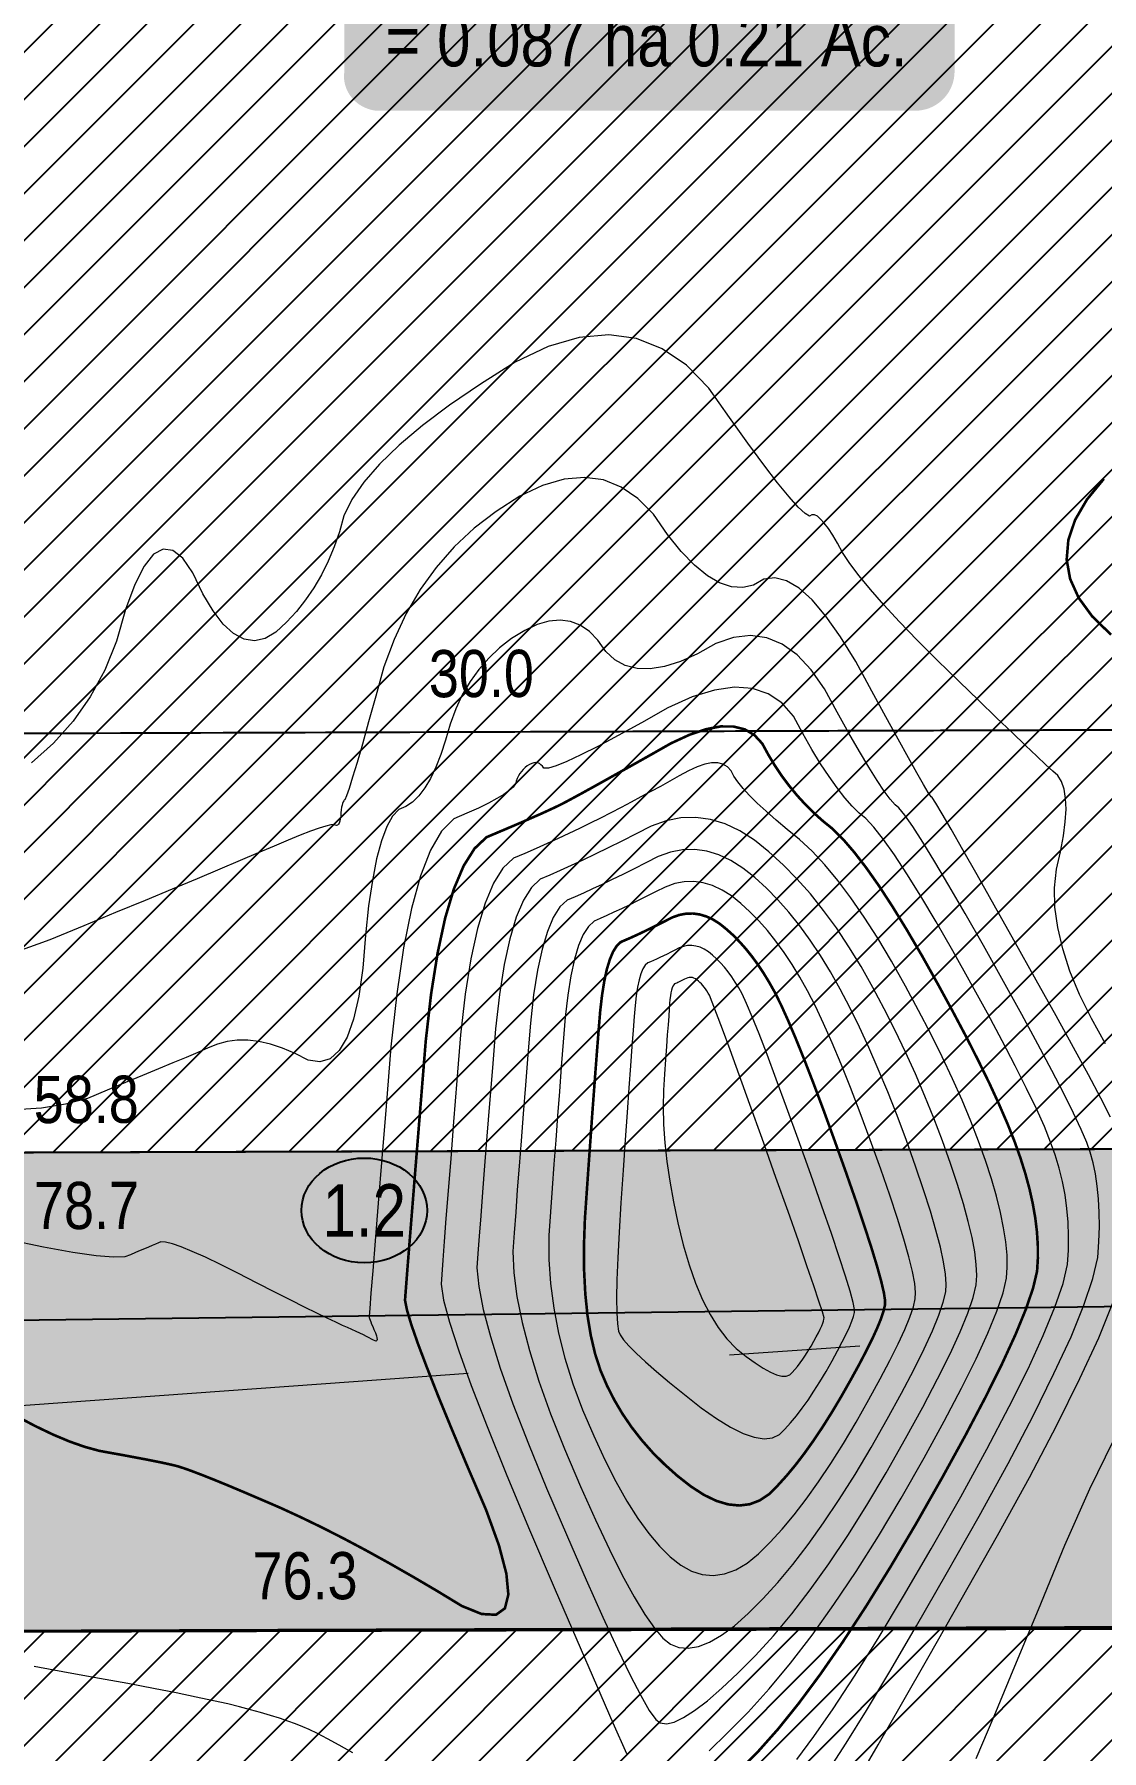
# Model space of a CAD drawing. Extents: x 602200 to 604568, y 5669458 to 5671879.
# Drawn here: x 603376.23 to 603396.61, y 5669500.33 to 5669533.09 of the extents above; entities that cross this region are included whole.
import ezdxf
from ezdxf.enums import TextEntityAlignment as Align

# ---------------------------------------------------------------- set-up
doc = ezdxf.new("R2010")
doc.units = 0
doc.header["$LTSCALE"] = 5
doc.linetypes.add('CENTERLINEX33', pattern=[6.5, 2.5, -1, 0.5, -1, 0.5, -1])
for name, color, linetype in [('C-RW', 13, 'Continuous'), ('F-RW', 190, 'Continuous'), ('P-ELEVATION', 7, 'Continuous'), ('P-TEMP WITHIN RW-H', 254, 'Continuous'), ('P-TEMP WITHIN-BLACK', 5, 'Continuous'), ('P-TEMP-ATCO PIPELINES', 104, 'Continuous'), ('P-TEMP-ATCO PIPELINES-H', 71, 'Continuous'), ('P-TEMP-BLOCKS', 250, 'Continuous')]:
    doc.layers.add(name, color=color, linetype=linetype)
doc.layers.add('C-TOPO-MAJR', color=7, linetype='Continuous', lineweight=15, true_color=0xd3aa5f)
doc.layers.add('C-TOPO-MINR', color=7, linetype='Continuous', lineweight=13, true_color=0xe9d5af)
doc.layers.add('EXISTING PIPE (EXIST OR HP)', color=240, linetype='CENTERLINEX33', lineweight=20)
doc.styles.add('80', font='ARIALN.TTF', dxfattribs={"height": 10})
doc.styles.add('80L', font='ARIALN.TTF', dxfattribs={"height": 10})

# ---------------------------------------------------------------- blocks, each defined once
blk = doc.blocks.new('*U78')
h = blk.add_hatch(color=255)
edge = h.paths.add_edge_path()
edge.add_line((-51.5, -37), (51.5, -37))
edge.add_arc((51.5, -31), 6, 270, 360)
edge.add_line((57.5, -31), (57.5, 29.5))
edge.add_arc((51.5, 29.5), 6, 0, 90)
edge.add_line((51.5, 35.5), (-51.5, 35.5))
edge.add_arc((-51.5, 29.5), 6, 90, 180)
edge.add_line((-57.5, 29.5), (-57.5, -31))
edge.add_arc((-51.5, -31), 6, 180, 270)
at = {"color": 104, "flags": 128}
blk.add_lwpolyline([(-51.5, -37, 3, 3, 0), (51.5, -37, 3, 3, 0.414214), (57.5, -31, 3, 3, 0), (57.5, 29.5, 3, 0, 0.414214), (51.5, 35.5, 0, 0, 0), (-51.5, 35.5, 0, 0, 0.414214), (-57.5, 29.5, 0, 0, 0), (-57.5, -31, 0, 3, 0.414214)], format="xyseb", close=True, dxfattribs=at)
blk.add_lwpolyline([(23.49, 7.73, 0, 7.5, 0), (0, 0, 0, 0, 0)], format="xyseb", dxfattribs=at)
at = {"color": 104, "style": '80'}
blk.add_attdef('ENTER_TEXT_001', (-26.85, -4.92), '', height=10, dxfattribs=at)
blk = doc.blocks.new('*U51')
at = {"layer": 'P-ELEVATION'}
h = blk.add_hatch(color=111, dxfattribs=at)
h.dxf.hatch_style = 1
edge = h.paths.add_edge_path()
edge.add_ellipse((0, 0), major_axis=(-12, 0), ratio=0.833333, start_angle=0, end_angle=360)
at = {"layer": 'P-ELEVATION', "color": 7, "flags": 128}
blk.add_lwpolyline([(0, 0, 12.5, 0, 0), (-2.05, -32.63, 0, 0, 0)], format="xyseb", dxfattribs=at)
at = {"layer": 'P-ELEVATION', "color": 7}
blk.add_ellipse((0, 0), major_axis=(-12, 0), ratio=0.833333, dxfattribs=at)
at = {"layer": 'P-ELEVATION', "style": '80'}
blk.add_attdef('ELEVATION', text='', height=10, dxfattribs=at).set_placement((0, 0), align=Align.MIDDLE_CENTER)

msp = doc.modelspace()

# ---------------------------------------------------------------- hatches: boundary and pattern name
at = {"layer": 'P-TEMP WITHIN RW-H'}
h = msp.add_hatch(color=256, dxfattribs=at)
h.dxf.hatch_style = 1
h.paths.add_polyline_path([(603251.869, 5669528.208), (603250.317, 5669519.205), (603270.031, 5669515.805), (603347.082, 5669502.516), (603423.394, 5669502.723), (603425.638, 5669509.164), (603426.596, 5669511.902), (603406.596, 5669511.839), (603347.85, 5669511.654), (603271.581, 5669524.808)])
at = {"layer": 'P-TEMP-ATCO PIPELINES-H'}
h = msp.add_hatch(dxfattribs=at)
h.set_pattern_fill('ANSI31', color=256, scale=0.2)
h.paths.add_polyline_path([(603369.396, 5669519.722), (603399.396, 5669519.816), (603407.069, 5669548.819), (603377.069, 5669548.724)])
h = msp.add_hatch(dxfattribs=at)
h.set_pattern_fill('ANSI31', color=256, scale=0.2)
h.paths.add_polyline_path([(603271.581, 5669524.808), (603347.85, 5669511.654), (603406.596, 5669511.839), (603409.396, 5669519.848), (603399.396, 5669519.816), (603348.522, 5669519.656), (603272.938, 5669532.692)])
h = msp.add_hatch(dxfattribs=at)
h.set_pattern_fill('ANSI31', color=256, scale=0.2)
h.paths.add_polyline_path([(603402.13, 5669498.873), (603403.406, 5669502.708), (603347.082, 5669502.516), (603270.031, 5669515.805), (603269.008, 5669509.863), (603337.907, 5669498.07)])

# ---------------------------------------------------------------- linework, layer by layer
at = {"layer": 'C-RW'}
for points in [[(603434.463, 5669511.927), (603347.85, 5669511.654), (603237.077, 5669530.759)], [(603434.491, 5669502.791), (603347.082, 5669502.516), (603235.578, 5669521.747)]]:
    msp.add_lwpolyline(points, dxfattribs=at)
at = {"layer": 'C-TOPO-MAJR', "const_width": 0.05, "flags": 128}
for points in [[(603396.786, 5669521.629), (603396.428, 5669521.977), (603396.168, 5669522.332), (603396.005, 5669522.694), (603395.939, 5669523.062), (603395.971, 5669523.438), (603396.1, 5669523.82), (603396.326, 5669524.209), (603396.65, 5669524.605)], [(603389.689, 5669499.951), (603390.049, 5669500.311), (603390.427, 5669500.736), (603390.822, 5669501.227), (603391.235, 5669501.783), (603391.666, 5669502.404), (603392.115, 5669503.091), (603392.581, 5669503.844), (603393.065, 5669504.661), (603393.566, 5669505.544), (603394.007, 5669506.347), (603394.387, 5669507.07), (603394.706, 5669507.712), (603394.964, 5669508.274), (603395.161, 5669508.755), (603395.298, 5669509.157), (603395.374, 5669509.478), (603395.389, 5669509.718), (603395.388, 5669509.968), (603395.372, 5669510.225), (603395.34, 5669510.492), (603395.292, 5669510.767), (603395.229, 5669511.05), (603395.15, 5669511.342), (603395.055, 5669511.643), (603394.945, 5669511.952), (603394.81, 5669512.291), (603394.65, 5669512.66), (603394.467, 5669513.058), (603394.258, 5669513.486), (603394.026, 5669513.944), (603393.768, 5669514.431), (603393.486, 5669514.948), (603393.18, 5669515.495), (603392.889, 5669515.991), (603392.614, 5669516.438), (603392.355, 5669516.835), (603392.111, 5669517.181), (603391.882, 5669517.478), (603391.669, 5669517.725), (603391.472, 5669517.921), (603391.29, 5669518.068), (603391.116, 5669518.223), (603390.951, 5669518.387), (603390.793, 5669518.56), (603390.644, 5669518.741), (603390.502, 5669518.93), (603390.369, 5669519.129), (603390.244, 5669519.336), (603390.127, 5669519.551), (603389.977, 5669519.713), (603389.794, 5669519.822), (603389.578, 5669519.876), (603389.33, 5669519.877), (603389.049, 5669519.824), (603388.735, 5669519.717), (603388.388, 5669519.557), (603388.009, 5669519.342), (603387.666, 5669519.149), (603387.36, 5669518.978), (603387.09, 5669518.827), (603386.857, 5669518.698), (603386.661, 5669518.59), (603386.501, 5669518.503), (603386.378, 5669518.437), (603386.292, 5669518.392), (603386.185, 5669518.34), (603386.058, 5669518.281), (603385.91, 5669518.213), (603385.741, 5669518.139), (603385.553, 5669518.056), (603385.343, 5669517.966), (603385.114, 5669517.869), (603384.863, 5669517.763), (603384.634, 5669517.546), (603384.426, 5669517.216), (603384.239, 5669516.773), (603384.073, 5669516.218), (603383.929, 5669515.55), (603383.805, 5669514.77), (603383.703, 5669513.877), (603383.622, 5669512.872), (603383.55, 5669511.98), (603383.487, 5669511.202), (603383.434, 5669510.538), (603383.39, 5669509.987), (603383.355, 5669509.55), (603383.33, 5669509.227), (603383.314, 5669509.017), (603383.307, 5669508.921), (603383.345, 5669508.735), (603383.427, 5669508.459), (603383.554, 5669508.094), (603383.726, 5669507.639), (603383.941, 5669507.093), (603384.202, 5669506.458), (603384.506, 5669505.734), (603384.856, 5669504.919), (603385.101, 5669504.243), (603385.242, 5669503.705), (603385.28, 5669503.305), (603385.214, 5669503.043), (603385.044, 5669502.92), (603384.77, 5669502.935), (603384.392, 5669503.088), (603383.911, 5669503.38), (603383.443, 5669503.655), (603382.989, 5669503.914), (603382.549, 5669504.157), (603382.123, 5669504.383), (603381.711, 5669504.592), (603381.312, 5669504.785), (603380.928, 5669504.962), (603380.557, 5669505.122), (603380.222, 5669505.265), (603379.923, 5669505.391), (603379.659, 5669505.499), (603379.432, 5669505.589), (603379.24, 5669505.662), (603379.084, 5669505.718), (603378.964, 5669505.756), (603378.879, 5669505.777), (603378.774, 5669505.801), (603378.649, 5669505.828), (603378.503, 5669505.857), (603378.337, 5669505.89), (603378.151, 5669505.925), (603377.944, 5669505.964), (603377.716, 5669506.005), (603377.469, 5669506.05), (603377.198, 5669506.124), (603376.904, 5669506.227), (603376.587, 5669506.36), (603376.248, 5669506.522), (603375.885, 5669506.714)], [(603387.033, 5669514.439), (603387.005, 5669514.097), (603386.976, 5669513.73), (603386.946, 5669513.338), (603386.915, 5669512.922), (603386.882, 5669512.481), (603386.849, 5669512.016), (603386.814, 5669511.526), (603386.778, 5669511.011), (603386.741, 5669510.472), (603386.723, 5669509.965), (603386.726, 5669509.489), (603386.749, 5669509.045), (603386.791, 5669508.632), (603386.854, 5669508.251), (603386.936, 5669507.902), (603387.039, 5669507.585), (603387.161, 5669507.299), (603387.301, 5669507.023), (603387.458, 5669506.757), (603387.633, 5669506.501), (603387.825, 5669506.255), (603388.034, 5669506.018), (603388.261, 5669505.792), (603388.504, 5669505.575), (603388.766, 5669505.369), (603389.015, 5669505.208), (603389.252, 5669505.094), (603389.477, 5669505.027), (603389.69, 5669505.006), (603389.89, 5669505.031), (603390.079, 5669505.103), (603390.256, 5669505.221), (603390.42, 5669505.385), (603390.587, 5669505.569), (603390.756, 5669505.772), (603390.927, 5669505.995), (603391.1, 5669506.237), (603391.275, 5669506.498), (603391.452, 5669506.779), (603391.632, 5669507.08), (603391.813, 5669507.399), (603391.973, 5669507.69), (603392.11, 5669507.952), (603392.226, 5669508.184), (603392.319, 5669508.388), (603392.391, 5669508.562), (603392.44, 5669508.707), (603392.468, 5669508.823), (603392.473, 5669508.911), (603392.45, 5669509.064), (603392.399, 5669509.284), (603392.32, 5669509.569), (603392.213, 5669509.922), (603392.077, 5669510.34), (603391.914, 5669510.825), (603391.722, 5669511.375), (603391.501, 5669511.993), (603391.296, 5669512.556), (603391.105, 5669513.065), (603390.928, 5669513.521), (603390.766, 5669513.922), (603390.618, 5669514.27), (603390.485, 5669514.564), (603390.366, 5669514.804), (603390.261, 5669514.99), (603390.154, 5669515.166), (603390.044, 5669515.332), (603389.93, 5669515.487), (603389.814, 5669515.632), (603389.695, 5669515.766), (603389.573, 5669515.891), (603389.447, 5669516.004), (603389.319, 5669516.108), (603389.19, 5669516.19), (603389.061, 5669516.25), (603388.931, 5669516.289), (603388.801, 5669516.307), (603388.67, 5669516.303), (603388.539, 5669516.278), (603388.407, 5669516.231), (603388.275, 5669516.163), (603388.148, 5669516.099), (603388.028, 5669516.039), (603387.913, 5669515.983), (603387.805, 5669515.931), (603387.702, 5669515.883), (603387.605, 5669515.839), (603387.513, 5669515.799), (603387.428, 5669515.763), (603387.35, 5669515.689), (603387.279, 5669515.577), (603387.216, 5669515.426), (603387.159, 5669515.237), (603387.11, 5669515.009), (603387.068, 5669514.743), (603387.033, 5669514.439)]]:
    msp.add_lwpolyline(points, dxfattribs=at)
at = {"layer": 'C-TOPO-MINR', "flags": 128}
for points in [[(603389.501, 5669525.772), (603389.107, 5669526.334), (603388.68, 5669526.772), (603388.218, 5669527.088), (603387.724, 5669527.282), (603387.196, 5669527.353), (603386.634, 5669527.302), (603386.039, 5669527.128), (603385.41, 5669526.832), (603384.748, 5669526.413), (603384.158, 5669526.009), (603383.64, 5669525.62), (603383.195, 5669525.246), (603382.822, 5669524.886), (603382.522, 5669524.541), (603382.294, 5669524.21), (603382.138, 5669523.895), (603382.055, 5669523.594), (603381.956, 5669523.306), (603381.842, 5669523.033), (603381.713, 5669522.773), (603381.569, 5669522.526), (603381.409, 5669522.293), (603381.235, 5669522.074), (603381.044, 5669521.868), (603380.839, 5669521.676), (603380.636, 5669521.558), (603380.434, 5669521.514), (603380.233, 5669521.545), (603380.034, 5669521.65), (603379.837, 5669521.829), (603379.642, 5669522.082), (603379.448, 5669522.41), (603379.255, 5669522.812), (603379.065, 5669523.088), (603378.877, 5669523.239), (603378.692, 5669523.264), (603378.508, 5669523.164), (603378.327, 5669522.938), (603378.148, 5669522.587), (603377.972, 5669522.11), (603377.797, 5669521.508), (603377.573, 5669520.952), (603377.298, 5669520.441), (603376.973, 5669519.975), (603376.598, 5669519.556), (603376.173, 5669519.182)], [(603396.679, 5669513.821), (603396.41, 5669514.301), (603396.184, 5669514.763), (603396.002, 5669515.207), (603395.863, 5669515.632), (603395.768, 5669516.039), (603395.716, 5669516.428), (603395.707, 5669516.798), (603395.742, 5669517.15), (603395.82, 5669517.484), (603395.877, 5669517.787), (603395.913, 5669518.058), (603395.927, 5669518.297), (603395.919, 5669518.505), (603395.89, 5669518.682), (603395.84, 5669518.827), (603395.768, 5669518.941), (603395.675, 5669519.023), (603395.542, 5669519.146), (603395.367, 5669519.309), (603395.152, 5669519.514), (603394.896, 5669519.759), (603394.599, 5669520.044), (603394.262, 5669520.371), (603393.884, 5669520.738), (603393.465, 5669521.145), (603393.087, 5669521.525), (603392.748, 5669521.875), (603392.45, 5669522.197), (603392.192, 5669522.49), (603391.975, 5669522.755), (603391.797, 5669522.99), (603391.66, 5669523.198), (603391.563, 5669523.376), (603391.472, 5669523.53), (603391.389, 5669523.657), (603391.312, 5669523.76), (603391.242, 5669523.837), (603391.179, 5669523.889), (603391.123, 5669523.916), (603391.073, 5669523.917), (603391.031, 5669523.893), (603390.944, 5669523.942), (603390.813, 5669524.064), (603390.639, 5669524.259), (603390.42, 5669524.528), (603390.158, 5669524.87), (603389.852, 5669525.284), (603389.501, 5669525.772)], [(603388.32, 5669523.542), (603388.049, 5669523.928), (603387.754, 5669524.23), (603387.436, 5669524.448), (603387.095, 5669524.582), (603386.732, 5669524.631), (603386.345, 5669524.596), (603385.934, 5669524.476), (603385.501, 5669524.272), (603385.045, 5669523.983), (603384.626, 5669523.661), (603384.245, 5669523.304), (603383.902, 5669522.914), (603383.596, 5669522.49), (603383.328, 5669522.032), (603383.098, 5669521.54), (603382.905, 5669521.014), (603382.75, 5669520.454), (603382.613, 5669519.963), (603382.493, 5669519.542), (603382.391, 5669519.19), (603382.307, 5669518.907), (603382.241, 5669518.694), (603382.192, 5669518.55), (603382.161, 5669518.475), (603382.148, 5669518.469), (603382.136, 5669518.456), (603382.124, 5669518.437), (603382.114, 5669518.409), (603382.105, 5669518.375), (603382.097, 5669518.334), (603382.09, 5669518.285), (603382.084, 5669518.229), (603382.079, 5669518.166), (603382.071, 5669518.113), (603382.061, 5669518.069), (603382.049, 5669518.034), (603382.034, 5669518.009), (603382.016, 5669517.993), (603381.996, 5669517.987), (603381.974, 5669517.99), (603381.949, 5669518.003), (603381.89, 5669517.998), (603381.796, 5669517.975), (603381.667, 5669517.934), (603381.504, 5669517.876), (603381.306, 5669517.799), (603381.073, 5669517.705), (603380.806, 5669517.593), (603380.504, 5669517.463), (603380.159, 5669517.316), (603379.77, 5669517.152), (603379.338, 5669516.971), (603378.862, 5669516.772), (603378.343, 5669516.556), (603377.781, 5669516.323), (603377.175, 5669516.073), (603376.526, 5669515.805), (603375.907, 5669515.584)], [(603396.778, 5669512.417), (603396.59, 5669512.781), (603396.354, 5669513.225), (603396.07, 5669513.748), (603395.738, 5669514.351), (603395.359, 5669515.035), (603394.931, 5669515.797), (603394.555, 5669516.467), (603394.23, 5669517.043), (603393.956, 5669517.525), (603393.733, 5669517.914), (603393.561, 5669518.21), (603393.44, 5669518.412), (603393.37, 5669518.521), (603393.351, 5669518.536), (603393.297, 5669518.619), (603393.206, 5669518.771), (603393.08, 5669518.99), (603392.919, 5669519.279), (603392.721, 5669519.635), (603392.488, 5669520.06), (603392.218, 5669520.553), (603391.914, 5669521.114), (603391.622, 5669521.591), (603391.344, 5669521.984), (603391.08, 5669522.293), (603390.829, 5669522.518), (603390.591, 5669522.659), (603390.368, 5669522.716), (603390.157, 5669522.689), (603389.96, 5669522.577), (603389.754, 5669522.528), (603389.538, 5669522.542), (603389.313, 5669522.617), (603389.079, 5669522.755), (603388.835, 5669522.955), (603388.582, 5669523.217), (603388.32, 5669523.542)], [(603391.407, 5669499.967), (603391.731, 5669500.47), (603392.116, 5669501.095), (603392.562, 5669501.84), (603393.07, 5669502.707), (603393.638, 5669503.694), (603394.267, 5669504.802), (603394.82, 5669505.81), (603395.297, 5669506.717), (603395.697, 5669507.523), (603396.022, 5669508.228), (603396.269, 5669508.833), (603396.441, 5669509.337), (603396.536, 5669509.739), (603396.555, 5669510.042), (603396.563, 5669510.329), (603396.56, 5669510.602), (603396.547, 5669510.861), (603396.524, 5669511.105), (603396.489, 5669511.335), (603396.444, 5669511.55), (603396.388, 5669511.75), (603396.322, 5669511.936), (603396.215, 5669512.186), (603396.069, 5669512.498), (603395.882, 5669512.873), (603395.655, 5669513.312), (603395.389, 5669513.813), (603395.082, 5669514.378), (603394.735, 5669515.006), (603394.348, 5669515.697), (603394, 5669516.308), (603393.691, 5669516.841), (603393.422, 5669517.295), (603393.192, 5669517.67), (603393.001, 5669517.966), (603392.85, 5669518.183), (603392.737, 5669518.321), (603392.664, 5669518.38), (603392.57, 5669518.487), (603392.455, 5669518.643), (603392.318, 5669518.847), (603392.16, 5669519.099), (603391.981, 5669519.4), (603391.781, 5669519.749), (603391.56, 5669520.147), (603391.318, 5669520.593), (603391.062, 5669520.958), (603390.793, 5669521.243), (603390.509, 5669521.448), (603390.213, 5669521.572), (603389.902, 5669521.615), (603389.578, 5669521.578), (603389.241, 5669521.46), (603388.89, 5669521.262), (603388.564, 5669521.115), (603388.263, 5669521.02), (603387.988, 5669520.975), (603387.738, 5669520.982), (603387.513, 5669521.04), (603387.313, 5669521.15), (603387.139, 5669521.311), (603386.99, 5669521.523), (603386.828, 5669521.689), (603386.654, 5669521.808), (603386.467, 5669521.881), (603386.268, 5669521.908), (603386.055, 5669521.889), (603385.83, 5669521.823), (603385.593, 5669521.711), (603385.342, 5669521.553), (603385.113, 5669521.376), (603384.904, 5669521.181), (603384.715, 5669520.967), (603384.548, 5669520.734), (603384.401, 5669520.483), (603384.274, 5669520.213), (603384.168, 5669519.924), (603384.083, 5669519.617), (603383.992, 5669519.341), (603383.896, 5669519.097), (603383.793, 5669518.884), (603383.684, 5669518.703), (603383.57, 5669518.553), (603383.45, 5669518.435), (603383.324, 5669518.348), (603383.192, 5669518.292), (603383.07, 5669518.165), (603382.958, 5669517.966), (603382.857, 5669517.695), (603382.765, 5669517.353), (603382.684, 5669516.938), (603382.613, 5669516.452), (603382.552, 5669515.894), (603382.501, 5669515.264), (603382.426, 5669514.729), (603382.325, 5669514.289), (603382.201, 5669513.943), (603382.051, 5669513.692), (603381.877, 5669513.535), (603381.679, 5669513.473), (603381.455, 5669513.506), (603381.208, 5669513.633), (603380.969, 5669513.735), (603380.739, 5669513.812), (603380.519, 5669513.863), (603380.307, 5669513.889), (603380.105, 5669513.89), (603379.911, 5669513.866), (603379.727, 5669513.815), (603379.552, 5669513.74), (603379.351, 5669513.655), (603379.126, 5669513.559), (603378.875, 5669513.454), (603378.599, 5669513.339), (603378.298, 5669513.214), (603377.971, 5669513.078), (603377.62, 5669512.933), (603377.243, 5669512.778), (603376.825, 5669512.664), (603376.365, 5669512.59), (603375.864, 5669512.557)], [(603390.786, 5669500.16), (603391.115, 5669500.597), (603391.483, 5669501.127), (603391.891, 5669501.75), (603392.339, 5669502.466), (603392.825, 5669503.275), (603393.351, 5669504.178), (603393.917, 5669505.173), (603394.414, 5669506.079), (603394.842, 5669506.893), (603395.202, 5669507.618), (603395.493, 5669508.251), (603395.715, 5669508.794), (603395.869, 5669509.247), (603395.955, 5669509.609), (603395.972, 5669509.88), (603395.975, 5669510.148), (603395.966, 5669510.414), (603395.943, 5669510.676), (603395.908, 5669510.936), (603395.859, 5669511.192), (603395.797, 5669511.446), (603395.722, 5669511.697), (603395.633, 5669511.944), (603395.513, 5669512.238), (603395.36, 5669512.579), (603395.174, 5669512.966), (603394.957, 5669513.399), (603394.707, 5669513.879), (603394.425, 5669514.405), (603394.111, 5669514.977), (603393.764, 5669515.596), (603393.445, 5669516.15), (603393.153, 5669516.64), (603392.888, 5669517.065), (603392.651, 5669517.426), (603392.442, 5669517.722), (603392.259, 5669517.954), (603392.105, 5669518.121), (603391.977, 5669518.224), (603391.843, 5669518.355), (603391.703, 5669518.515), (603391.556, 5669518.703), (603391.402, 5669518.92), (603391.242, 5669519.165), (603391.075, 5669519.439), (603390.902, 5669519.741), (603390.722, 5669520.072), (603390.502, 5669520.326), (603390.241, 5669520.503), (603389.939, 5669520.603), (603389.596, 5669520.625), (603389.213, 5669520.571), (603388.789, 5669520.44), (603388.324, 5669520.232), (603387.819, 5669519.947), (603387.374, 5669519.702), (603386.988, 5669519.497), (603386.662, 5669519.333), (603386.396, 5669519.209), (603386.19, 5669519.126), (603386.044, 5669519.083), (603385.958, 5669519.08), (603385.932, 5669519.117), (603385.903, 5669519.147), (603385.872, 5669519.168), (603385.839, 5669519.181), (603385.804, 5669519.186), (603385.766, 5669519.182), (603385.726, 5669519.171), (603385.684, 5669519.151), (603385.64, 5669519.123), (603385.599, 5669519.091), (603385.562, 5669519.057), (603385.529, 5669519.019), (603385.499, 5669518.978), (603385.473, 5669518.933), (603385.45, 5669518.885), (603385.432, 5669518.834), (603385.417, 5669518.78), (603385.372, 5669518.719), (603385.298, 5669518.652), (603385.195, 5669518.578), (603385.062, 5669518.499), (603384.899, 5669518.412), (603384.708, 5669518.32), (603384.487, 5669518.221), (603384.236, 5669518.115), (603384.005, 5669517.881), (603383.794, 5669517.518), (603383.603, 5669517.025), (603383.432, 5669516.404), (603383.28, 5669515.653), (603383.149, 5669514.773), (603383.037, 5669513.764), (603382.945, 5669512.627), (603382.864, 5669511.63), (603382.795, 5669510.775), (603382.738, 5669510.061), (603382.691, 5669509.488), (603382.656, 5669509.057), (603382.633, 5669508.767), (603382.621, 5669508.618), (603382.621, 5669508.611), (603382.624, 5669508.596), (603382.63, 5669508.575), (603382.64, 5669508.547), (603382.653, 5669508.511), (603382.67, 5669508.469), (603382.69, 5669508.42), (603382.714, 5669508.364), (603382.741, 5669508.301), (603382.76, 5669508.248), (603382.771, 5669508.206), (603382.774, 5669508.175), (603382.768, 5669508.155), (603382.755, 5669508.146), (603382.734, 5669508.147), (603382.705, 5669508.159), (603382.667, 5669508.181), (603382.623, 5669508.206), (603382.571, 5669508.233), (603382.513, 5669508.263), (603382.447, 5669508.294), (603382.374, 5669508.328), (603382.294, 5669508.364), (603382.207, 5669508.403), (603382.113, 5669508.444), (603381.985, 5669508.503), (603381.821, 5669508.581), (603381.623, 5669508.678), (603381.391, 5669508.794), (603381.124, 5669508.928), (603380.822, 5669509.081), (603380.486, 5669509.253), (603380.115, 5669509.444), (603379.785, 5669509.608), (603379.495, 5669509.746), (603379.245, 5669509.857), (603379.035, 5669509.942), (603378.866, 5669510), (603378.737, 5669510.032), (603378.648, 5669510.038), (603378.599, 5669510.017), (603378.544, 5669509.993), (603378.482, 5669509.967), (603378.412, 5669509.938), (603378.336, 5669509.906), (603378.252, 5669509.871), (603378.162, 5669509.834), (603378.065, 5669509.794), (603377.96, 5669509.751), (603377.742, 5669509.744), (603377.411, 5669509.773), (603376.966, 5669509.837), (603376.408, 5669509.938), (603375.736, 5669510.075)], [(603389.113, 5669500.321), (603389.463, 5669500.665), (603389.859, 5669501.062), (603390.261, 5669501.505), (603390.668, 5669501.994), (603391.079, 5669502.531), (603391.496, 5669503.114), (603391.919, 5669503.744), (603392.346, 5669504.421), (603392.778, 5669505.145), (603393.216, 5669505.915), (603393.6, 5669506.616), (603393.931, 5669507.246), (603394.21, 5669507.806), (603394.435, 5669508.297), (603394.607, 5669508.717), (603394.726, 5669509.067), (603394.792, 5669509.347), (603394.805, 5669509.557), (603394.8, 5669509.787), (603394.777, 5669510.037), (603394.736, 5669510.307), (603394.676, 5669510.598), (603394.598, 5669510.908), (603394.502, 5669511.239), (603394.388, 5669511.59), (603394.256, 5669511.96), (603394.107, 5669512.344), (603393.941, 5669512.741), (603393.759, 5669513.151), (603393.56, 5669513.573), (603393.344, 5669514.009), (603393.112, 5669514.458), (603392.862, 5669514.919), (603392.596, 5669515.394), (603392.334, 5669515.833), (603392.076, 5669516.237), (603391.821, 5669516.605), (603391.57, 5669516.937), (603391.323, 5669517.234), (603391.079, 5669517.496), (603390.839, 5669517.722), (603390.603, 5669517.912), (603390.39, 5669518.091), (603390.199, 5669518.259), (603390.031, 5669518.416), (603389.886, 5669518.561), (603389.763, 5669518.696), (603389.663, 5669518.819), (603389.586, 5669518.93), (603389.531, 5669519.031), (603389.461, 5669519.106), (603389.376, 5669519.157), (603389.276, 5669519.182), (603389.16, 5669519.182), (603389.029, 5669519.158), (603388.883, 5669519.108), (603388.721, 5669519.033), (603388.544, 5669518.933), (603388.365, 5669518.833), (603388.183, 5669518.733), (603387.999, 5669518.633), (603387.812, 5669518.532), (603387.623, 5669518.432), (603387.432, 5669518.331), (603387.238, 5669518.23), (603387.042, 5669518.129), (603386.842, 5669518.029), (603386.641, 5669517.93), (603386.437, 5669517.832), (603386.23, 5669517.736), (603386.02, 5669517.641), (603385.808, 5669517.547), (603385.594, 5669517.455), (603385.376, 5669517.363), (603385.177, 5669517.174), (603384.997, 5669516.888), (603384.834, 5669516.503), (603384.69, 5669516.021), (603384.565, 5669515.442), (603384.458, 5669514.764), (603384.369, 5669513.989)], [(603385.035, 5669514.102), (603384.975, 5669513.362), (603384.92, 5669512.68), (603384.871, 5669512.057), (603384.826, 5669511.491), (603384.787, 5669510.985), (603384.753, 5669510.536), (603384.724, 5669510.146), (603384.699, 5669509.815), (603384.681, 5669509.541), (603384.714, 5669509.186), (603384.799, 5669508.749), (603384.937, 5669508.23), (603385.126, 5669507.629), (603385.368, 5669506.946), (603385.662, 5669506.182), (603386.008, 5669505.335), (603386.406, 5669504.406), (603386.765, 5669503.585), (603387.084, 5669502.872), (603387.365, 5669502.267), (603387.606, 5669501.769), (603387.808, 5669501.379), (603387.971, 5669501.096), (603388.095, 5669500.922), (603388.18, 5669500.855), (603388.296, 5669500.838), (603388.444, 5669500.873), (603388.624, 5669500.958), (603388.836, 5669501.093), (603389.079, 5669501.28), (603389.354, 5669501.517), (603389.661, 5669501.804), (603390, 5669502.143), (603390.342, 5669502.521), (603390.69, 5669502.939), (603391.041, 5669503.397), (603391.397, 5669503.895), (603391.758, 5669504.433), (603392.122, 5669505.011), (603392.491, 5669505.629), (603392.865, 5669506.286), (603393.193, 5669506.884), (603393.476, 5669507.423), (603393.714, 5669507.901), (603393.906, 5669508.319), (603394.053, 5669508.678), (603394.155, 5669508.977), (603394.211, 5669509.216), (603394.222, 5669509.395), (603394.213, 5669509.606), (603394.183, 5669509.849), (603394.132, 5669510.123), (603394.06, 5669510.429), (603393.968, 5669510.766), (603393.855, 5669511.135), (603393.722, 5669511.536), (603393.567, 5669511.968), (603393.404, 5669512.397), (603393.232, 5669512.822), (603393.051, 5669513.243), (603392.861, 5669513.661), (603392.662, 5669514.074), (603392.455, 5669514.484), (603392.238, 5669514.891), (603392.013, 5669515.293), (603391.781, 5669515.673), (603391.542, 5669516.031), (603391.297, 5669516.366), (603391.046, 5669516.679), (603390.788, 5669516.97), (603390.524, 5669517.238), (603390.253, 5669517.484), (603389.976, 5669517.708), (603389.698, 5669517.885), (603389.418, 5669518.016), (603389.138, 5669518.101), (603388.856, 5669518.139), (603388.574, 5669518.13), (603388.29, 5669518.076), (603388.005, 5669517.975), (603387.719, 5669517.828), (603387.446, 5669517.689), (603387.185, 5669517.559), (603386.938, 5669517.438), (603386.703, 5669517.326), (603386.48, 5669517.222), (603386.27, 5669517.127), (603386.073, 5669517.041), (603385.889, 5669516.963), (603385.72, 5669516.803), (603385.567, 5669516.56), (603385.43, 5669516.234), (603385.308, 5669515.825), (603385.201, 5669515.334), (603385.11, 5669514.759), (603385.035, 5669514.102)], [(603385.701, 5669514.214), (603385.652, 5669513.607), (603385.606, 5669513.03), (603385.563, 5669512.484), (603385.522, 5669511.968), (603385.485, 5669511.484), (603385.451, 5669511.03), (603385.42, 5669510.606), (603385.392, 5669510.214), (603385.367, 5669509.852), (603385.384, 5669509.446), (603385.441, 5669508.996), (603385.541, 5669508.502), (603385.681, 5669507.964), (603385.863, 5669507.381), (603386.087, 5669506.755), (603386.351, 5669506.085), (603386.658, 5669505.371), (603386.944, 5669504.731), (603387.209, 5669504.167), (603387.454, 5669503.678), (603387.679, 5669503.264), (603387.884, 5669502.925), (603388.068, 5669502.662), (603388.232, 5669502.473), (603388.375, 5669502.359), (603388.536, 5669502.295), (603388.714, 5669502.28), (603388.908, 5669502.314), (603389.12, 5669502.397), (603389.35, 5669502.53), (603389.596, 5669502.712), (603389.859, 5669502.943), (603390.14, 5669503.223), (603390.424, 5669503.537), (603390.712, 5669503.883), (603391.003, 5669504.263), (603391.298, 5669504.676), (603391.597, 5669505.121), (603391.899, 5669505.6), (603392.205, 5669506.112), (603392.514, 5669506.657), (603392.786, 5669507.153), (603393.021, 5669507.599), (603393.218, 5669507.995), (603393.377, 5669508.342), (603393.499, 5669508.639), (603393.583, 5669508.887), (603393.63, 5669509.085), (603393.639, 5669509.234), (603393.625, 5669509.425), (603393.588, 5669509.66), (603393.528, 5669509.938), (603393.444, 5669510.26), (603393.338, 5669510.624), (603393.208, 5669511.032), (603393.055, 5669511.483), (603392.879, 5669511.976), (603392.701, 5669512.45), (603392.523, 5669512.903), (603392.343, 5669513.336), (603392.163, 5669513.748), (603391.981, 5669514.14), (603391.798, 5669514.511), (603391.614, 5669514.862), (603391.429, 5669515.192), (603391.239, 5669515.504), (603391.043, 5669515.798), (603390.842, 5669516.073), (603390.635, 5669516.33), (603390.424, 5669516.569), (603390.207, 5669516.789), (603389.985, 5669516.991), (603389.757, 5669517.175), (603389.529, 5669517.32), (603389.299, 5669517.427), (603389.069, 5669517.497), (603388.838, 5669517.528), (603388.606, 5669517.521), (603388.373, 5669517.477), (603388.139, 5669517.394), (603387.904, 5669517.273), (603387.68, 5669517.159), (603387.466, 5669517.052), (603387.263, 5669516.953), (603387.07, 5669516.861), (603386.887, 5669516.776), (603386.715, 5669516.698), (603386.553, 5669516.627), (603386.402, 5669516.563), (603386.264, 5669516.432), (603386.138, 5669516.232), (603386.025, 5669515.965), (603385.925, 5669515.629), (603385.837, 5669515.225), (603385.763, 5669514.754), (603385.701, 5669514.214)], [(603386.367, 5669514.327), (603386.328, 5669513.852), (603386.291, 5669513.38), (603386.254, 5669512.911), (603386.219, 5669512.445), (603386.184, 5669511.982), (603386.15, 5669511.523), (603386.117, 5669511.066), (603386.085, 5669510.612), (603386.054, 5669510.162), (603386.053, 5669509.705), (603386.084, 5669509.242), (603386.145, 5669508.773), (603386.236, 5669508.298), (603386.358, 5669507.816), (603386.511, 5669507.329), (603386.695, 5669506.835), (603386.909, 5669506.335), (603387.122, 5669505.877), (603387.334, 5669505.462), (603387.544, 5669505.09), (603387.752, 5669504.76), (603387.959, 5669504.472), (603388.164, 5669504.227), (603388.368, 5669504.024), (603388.57, 5669503.864), (603388.775, 5669503.752), (603388.983, 5669503.687), (603389.193, 5669503.67), (603389.405, 5669503.702), (603389.62, 5669503.78), (603389.838, 5669503.907), (603390.058, 5669504.082), (603390.28, 5669504.304), (603390.505, 5669504.553), (603390.734, 5669504.828), (603390.965, 5669505.129), (603391.199, 5669505.456), (603391.436, 5669505.81), (603391.676, 5669506.19), (603391.918, 5669506.596), (603392.164, 5669507.028), (603392.38, 5669507.421), (603392.566, 5669507.775), (603392.722, 5669508.09), (603392.848, 5669508.365), (603392.945, 5669508.601), (603393.012, 5669508.797), (603393.049, 5669508.954), (603393.056, 5669509.072), (603393.038, 5669509.245), (603392.994, 5669509.472), (603392.924, 5669509.754), (603392.829, 5669510.091), (603392.708, 5669510.482), (603392.561, 5669510.928), (603392.388, 5669511.429), (603392.19, 5669511.985), (603391.999, 5669512.503), (603391.814, 5669512.984), (603391.636, 5669513.428), (603391.464, 5669513.835), (603391.299, 5669514.205), (603391.141, 5669514.538), (603390.99, 5669514.833), (603390.845, 5669515.091), (603390.696, 5669515.335), (603390.543, 5669515.565), (603390.386, 5669515.78), (603390.225, 5669515.981), (603390.059, 5669516.168), (603389.89, 5669516.34), (603389.716, 5669516.498), (603389.538, 5669516.641), (603389.359, 5669516.755), (603389.18, 5669516.839), (603389, 5669516.893), (603388.819, 5669516.918), (603388.638, 5669516.912), (603388.456, 5669516.877), (603388.273, 5669516.812), (603388.09, 5669516.718), (603387.914, 5669516.629), (603387.747, 5669516.546), (603387.588, 5669516.468), (603387.437, 5669516.396), (603387.294, 5669516.329), (603387.16, 5669516.268), (603387.033, 5669516.213), (603386.915, 5669516.163), (603386.807, 5669516.06), (603386.709, 5669515.904), (603386.62, 5669515.695), (603386.542, 5669515.433), (603386.474, 5669515.117), (603386.415, 5669514.749), (603386.367, 5669514.327)], [(603387.699, 5669514.552), (603387.682, 5669514.342), (603387.662, 5669514.08), (603387.638, 5669513.765), (603387.611, 5669513.399), (603387.581, 5669512.98), (603387.548, 5669512.509), (603387.511, 5669511.986), (603387.471, 5669511.41), (603387.427, 5669510.782), (603387.393, 5669510.224), (603387.368, 5669509.735), (603387.352, 5669509.316), (603387.346, 5669508.967), (603387.349, 5669508.686), (603387.361, 5669508.476), (603387.383, 5669508.335), (603387.413, 5669508.263), (603387.48, 5669508.169), (603387.583, 5669508.052), (603387.722, 5669507.912), (603387.898, 5669507.75), (603388.109, 5669507.565), (603388.357, 5669507.357), (603388.641, 5669507.127), (603388.961, 5669506.873), (603389.254, 5669506.665), (603389.521, 5669506.502), (603389.761, 5669506.383), (603389.974, 5669506.31), (603390.161, 5669506.281), (603390.321, 5669506.298), (603390.454, 5669506.359), (603390.561, 5669506.466), (603390.669, 5669506.585), (603390.778, 5669506.717), (603390.889, 5669506.861), (603391.001, 5669507.018), (603391.114, 5669507.187), (603391.229, 5669507.369), (603391.345, 5669507.563), (603391.463, 5669507.77), (603391.566, 5669507.959), (603391.655, 5669508.128), (603391.73, 5669508.279), (603391.79, 5669508.41), (603391.837, 5669508.523), (603391.869, 5669508.617), (603391.886, 5669508.693), (603391.89, 5669508.749), (603391.863, 5669508.883), (603391.805, 5669509.095), (603391.716, 5669509.385), (603391.597, 5669509.753), (603391.447, 5669510.198), (603391.266, 5669510.721), (603391.055, 5669511.322), (603390.813, 5669512.001), (603390.593, 5669512.609), (603390.395, 5669513.146), (603390.22, 5669513.613), (603390.067, 5669514.01), (603389.936, 5669514.335), (603389.828, 5669514.591), (603389.742, 5669514.775), (603389.678, 5669514.89), (603389.612, 5669514.997), (603389.544, 5669515.099), (603389.475, 5669515.194), (603389.404, 5669515.283), (603389.33, 5669515.365), (603389.256, 5669515.441), (603389.179, 5669515.511), (603389.1, 5669515.574), (603389.021, 5669515.625), (603388.942, 5669515.662), (603388.862, 5669515.686), (603388.783, 5669515.697), (603388.702, 5669515.694), (603388.622, 5669515.679), (603388.541, 5669515.65), (603388.46, 5669515.608), (603388.383, 5669515.569), (603388.309, 5669515.532), (603388.239, 5669515.498), (603388.172, 5669515.466), (603388.109, 5669515.437), (603388.049, 5669515.41), (603387.993, 5669515.385), (603387.941, 5669515.363), (603387.893, 5669515.318), (603387.85, 5669515.249), (603387.811, 5669515.156), (603387.776, 5669515.04), (603387.746, 5669514.901), (603387.72, 5669514.738), (603387.699, 5669514.552)], [(603388.365, 5669514.664), (603388.359, 5669514.587), (603388.351, 5669514.481), (603388.341, 5669514.346), (603388.329, 5669514.183), (603388.315, 5669513.991), (603388.299, 5669513.77), (603388.282, 5669513.52), (603388.263, 5669513.242), (603388.241, 5669512.935), (603388.235, 5669512.615), (603388.244, 5669512.28), (603388.269, 5669511.932), (603388.308, 5669511.57), (603388.363, 5669511.195), (603388.433, 5669510.805), (603388.518, 5669510.402), (603388.618, 5669509.985), (603388.729, 5669509.602), (603388.852, 5669509.252), (603388.985, 5669508.935), (603389.13, 5669508.652), (603389.286, 5669508.402), (603389.453, 5669508.185), (603389.631, 5669508.002), (603389.82, 5669507.852), (603389.992, 5669507.727), (603390.146, 5669507.627), (603390.282, 5669507.552), (603390.401, 5669507.501), (603390.502, 5669507.475), (603390.586, 5669507.474), (603390.652, 5669507.498), (603390.701, 5669507.547), (603390.75, 5669507.601), (603390.8, 5669507.661), (603390.85, 5669507.727), (603390.901, 5669507.798), (603390.953, 5669507.875), (603391.006, 5669507.958), (603391.059, 5669508.047), (603391.112, 5669508.141), (603391.159, 5669508.227), (603391.2, 5669508.304), (603391.234, 5669508.373), (603391.262, 5669508.433), (603391.283, 5669508.485), (603391.297, 5669508.527), (603391.305, 5669508.562), (603391.307, 5669508.587), (603391.275, 5669508.702), (603391.21, 5669508.907), (603391.112, 5669509.201), (603390.981, 5669509.583), (603390.817, 5669510.056), (603390.619, 5669510.617), (603390.388, 5669511.268), (603390.124, 5669512.009), (603389.89, 5669512.662), (603389.686, 5669513.227), (603389.512, 5669513.706), (603389.369, 5669514.097), (603389.255, 5669514.401), (603389.171, 5669514.617), (603389.118, 5669514.747), (603389.094, 5669514.789), (603389.07, 5669514.828), (603389.045, 5669514.866), (603389.019, 5669514.901), (603388.993, 5669514.933), (603388.966, 5669514.964), (603388.938, 5669514.992), (603388.91, 5669515.018), (603388.881, 5669515.041), (603388.852, 5669515.059), (603388.823, 5669515.073), (603388.794, 5669515.082), (603388.764, 5669515.086), (603388.735, 5669515.085), (603388.705, 5669515.079), (603388.675, 5669515.069), (603388.645, 5669515.053), (603388.617, 5669515.039), (603388.59, 5669515.025), (603388.564, 5669515.013), (603388.539, 5669515.001), (603388.516, 5669514.99), (603388.494, 5669514.98), (603388.473, 5669514.971), (603388.454, 5669514.963), (603388.437, 5669514.946), (603388.421, 5669514.921), (603388.406, 5669514.887), (603388.393, 5669514.844), (603388.382, 5669514.793), (603388.373, 5669514.733), (603388.365, 5669514.664)], [(603384.369, 5669513.989), (603384.298, 5669513.117), (603384.235, 5669512.33), (603384.179, 5669511.629), (603384.13, 5669511.015), (603384.088, 5669510.486), (603384.054, 5669510.043), (603384.027, 5669509.687), (603384.007, 5669509.416), (603383.994, 5669509.231), (603384.044, 5669508.927), (603384.157, 5669508.503), (603384.333, 5669507.959), (603384.571, 5669507.295), (603384.873, 5669506.511), (603385.237, 5669505.608), (603385.664, 5669504.585), (603386.154, 5669503.442), (603386.586, 5669502.439), (603386.96, 5669501.577), (603387.276, 5669500.855), (603387.533, 5669500.274)], [(603391.979, 5669499.814), (603392.341, 5669500.44), (603392.786, 5669501.215), (603393.314, 5669502.138), (603393.924, 5669503.21), (603394.618, 5669504.432), (603395.227, 5669505.542), (603395.752, 5669506.541), (603396.193, 5669507.429), (603396.55, 5669508.206), (603396.823, 5669508.872)], [(603394.213, 5669500.177), (603394.553, 5669500.987), (603394.948, 5669501.936), (603395.398, 5669503.022), (603395.904, 5669504.247), (603396.383, 5669505.322), (603396.834, 5669506.248)], [(603382.31, 5669500.285), (603382.052, 5669500.431), (603381.828, 5669500.553), (603381.637, 5669500.653), (603381.479, 5669500.729), (603381.354, 5669500.783), (603381.218, 5669500.837), (603381.069, 5669500.891), (603380.909, 5669500.945), (603380.736, 5669500.999), (603380.551, 5669501.054), (603380.354, 5669501.108), (603380.144, 5669501.162), (603379.923, 5669501.217), (603379.648, 5669501.279), (603379.32, 5669501.349), (603378.938, 5669501.427), (603378.503, 5669501.512), (603378.014, 5669501.606), (603377.472, 5669501.706), (603376.876, 5669501.815), (603376.227, 5669501.932)]]:
    msp.add_lwpolyline(points, dxfattribs=at)
at = {"layer": 'EXISTING PIPE (EXIST OR HP)', "flags": 128}
msp.add_lwpolyline([(603244.317, 5669523.068), (603252.74, 5669521.6), (603260.01, 5669520.407), (603267.353, 5669519.159), (603275.533, 5669517.587), (603284.705, 5669516.037), (603293.843, 5669514.585), (603302.736, 5669513.186), (603311.726, 5669511.654), (603320.711, 5669510.04), (603329.414, 5669508.541), (603337.772, 5669507.005), (603342.204, 5669506.203), (603345.115, 5669505.665), (603346.847, 5669505.334), (603347.791, 5669505.312), (603348.522, 5669505.593), (603349.128, 5669506.272), (603350.029, 5669506.696), (603351.248, 5669506.783), (603352.598, 5669506.871), (603354.111, 5669506.983), (603355.207, 5669506.979), (603356.072, 5669506.582), (603356.94, 5669505.989), (603358.317, 5669505.993), (603362.612, 5669506.182), (603366.975, 5669506.363), (603374.092, 5669506.776), (603382.324, 5669507.376), (603397.541, 5669508.443), (603406.034, 5669508.945), (603415.195, 5669509.63), (603427.341, 5669510.597)], dxfattribs=at)
at = {"layer": 'F-RW'}
msp.add_lwpolyline([(603234.579, 5669515.738), (603238.144, 5669515.146), (603337.907, 5669498.07), (603422.129, 5669499.124), (603425.638, 5669509.164), (603338.694, 5669508.076), (603239.83, 5669524.997, 0.001187), (603239.784, 5669525.005), (603236.218, 5669525.598)], format="xyb", dxfattribs=at)
at = {"layer": 'P-TEMP WITHIN-BLACK', "flags": 128}
msp.add_lwpolyline([(603251.869, 5669528.208), (603250.317, 5669519.205), (603270.031, 5669515.805), (603347.082, 5669502.516), (603423.394, 5669502.723), (603425.638, 5669509.164), (603426.596, 5669511.902), (603406.596, 5669511.839), (603347.85, 5669511.654), (603271.581, 5669524.808)], close=True, dxfattribs=at)
at = {"layer": 'P-TEMP-ATCO PIPELINES', "flags": 128}
for points in [[(603369.396, 5669519.722), (603399.396, 5669519.816), (603407.069, 5669548.819), (603377.069, 5669548.724), (603369.396, 5669519.722)], [(603271.581, 5669524.808), (603347.85, 5669511.654), (603406.596, 5669511.839), (603409.396, 5669519.848), (603399.396, 5669519.816), (603348.522, 5669519.656), (603272.938, 5669532.692), (603271.581, 5669524.808)], [(603402.13, 5669498.873), (603403.406, 5669502.708), (603347.082, 5669502.516), (603270.031, 5669515.805), (603269.008, 5669509.863), (603337.907, 5669498.07)]]:
    msp.add_lwpolyline(points, close=True, dxfattribs=at)

# ---------------------------------------------------------------- block references
at = {"xscale": 0.1000000000000001, "yscale": 0.1000000000000001, "zscale": 0.1000000000000001}
msp.add_blockref('*U51', (603382.529, 5669510.639), dxfattribs=at).add_auto_attribs({'ELEVATION': '1.2'})
at = {"layer": 'P-TEMP-BLOCKS', "color": 3}
ref = msp.add_blockref('*U78', (603387.899, 5669535.481), dxfattribs=dict(at, xscale=0.1000000000000002, yscale=0.1000000000000002, zscale=0.1000000000000002))
ref.add_attrib('ENTER_TEXT_001', '30.0 x 30.0', (603385.07, 5669537.498), dxfattribs={"layer": '0', "color": 104, "height": 1, "style": '80'})
ref.add_attrib('ENTER_TEXT_002', ' Workspace', (603384.9, 5669535.832), dxfattribs={"layer": '0', "color": 104, "height": 1, "style": '80'})
ref.add_attrib('ENTER_TEXT_003', 'Outside ATCO R/W', (603382.878, 5669534.147), dxfattribs={"layer": '0', "color": 104, "height": 1, "style": '80'})
ref.add_attrib('ENTER_TEXT_004', '= 0.087 ha 0.21 Ac.', (603382.932, 5669532.477), dxfattribs={"layer": '0', "color": 104, "height": 1, "style": '80'})

# ---------------------------------------------------------------- texts
at = {"layer": 'P-TEMP WITHIN-BLACK', "style": '80L'}
for s, p in [('78.7', (603377.226, 5669510.734)), ('76.3', (603381.398, 5669503.665))]:
    msp.add_text(s, height=0.9, rotation=0.1808, dxfattribs=at).set_placement(p, align=Align.MIDDLE)
at = {"layer": 'P-TEMP-ATCO PIPELINES', "style": '80L'}
for s, p in [('30.0', (603384.765, 5669520.888)), ('58.8', (603377.22, 5669512.759))]:
    msp.add_text(s, height=0.9, rotation=0.1808, dxfattribs=at).set_placement(p, align=Align.MIDDLE)

doc.saveas('drawing.dxf')
